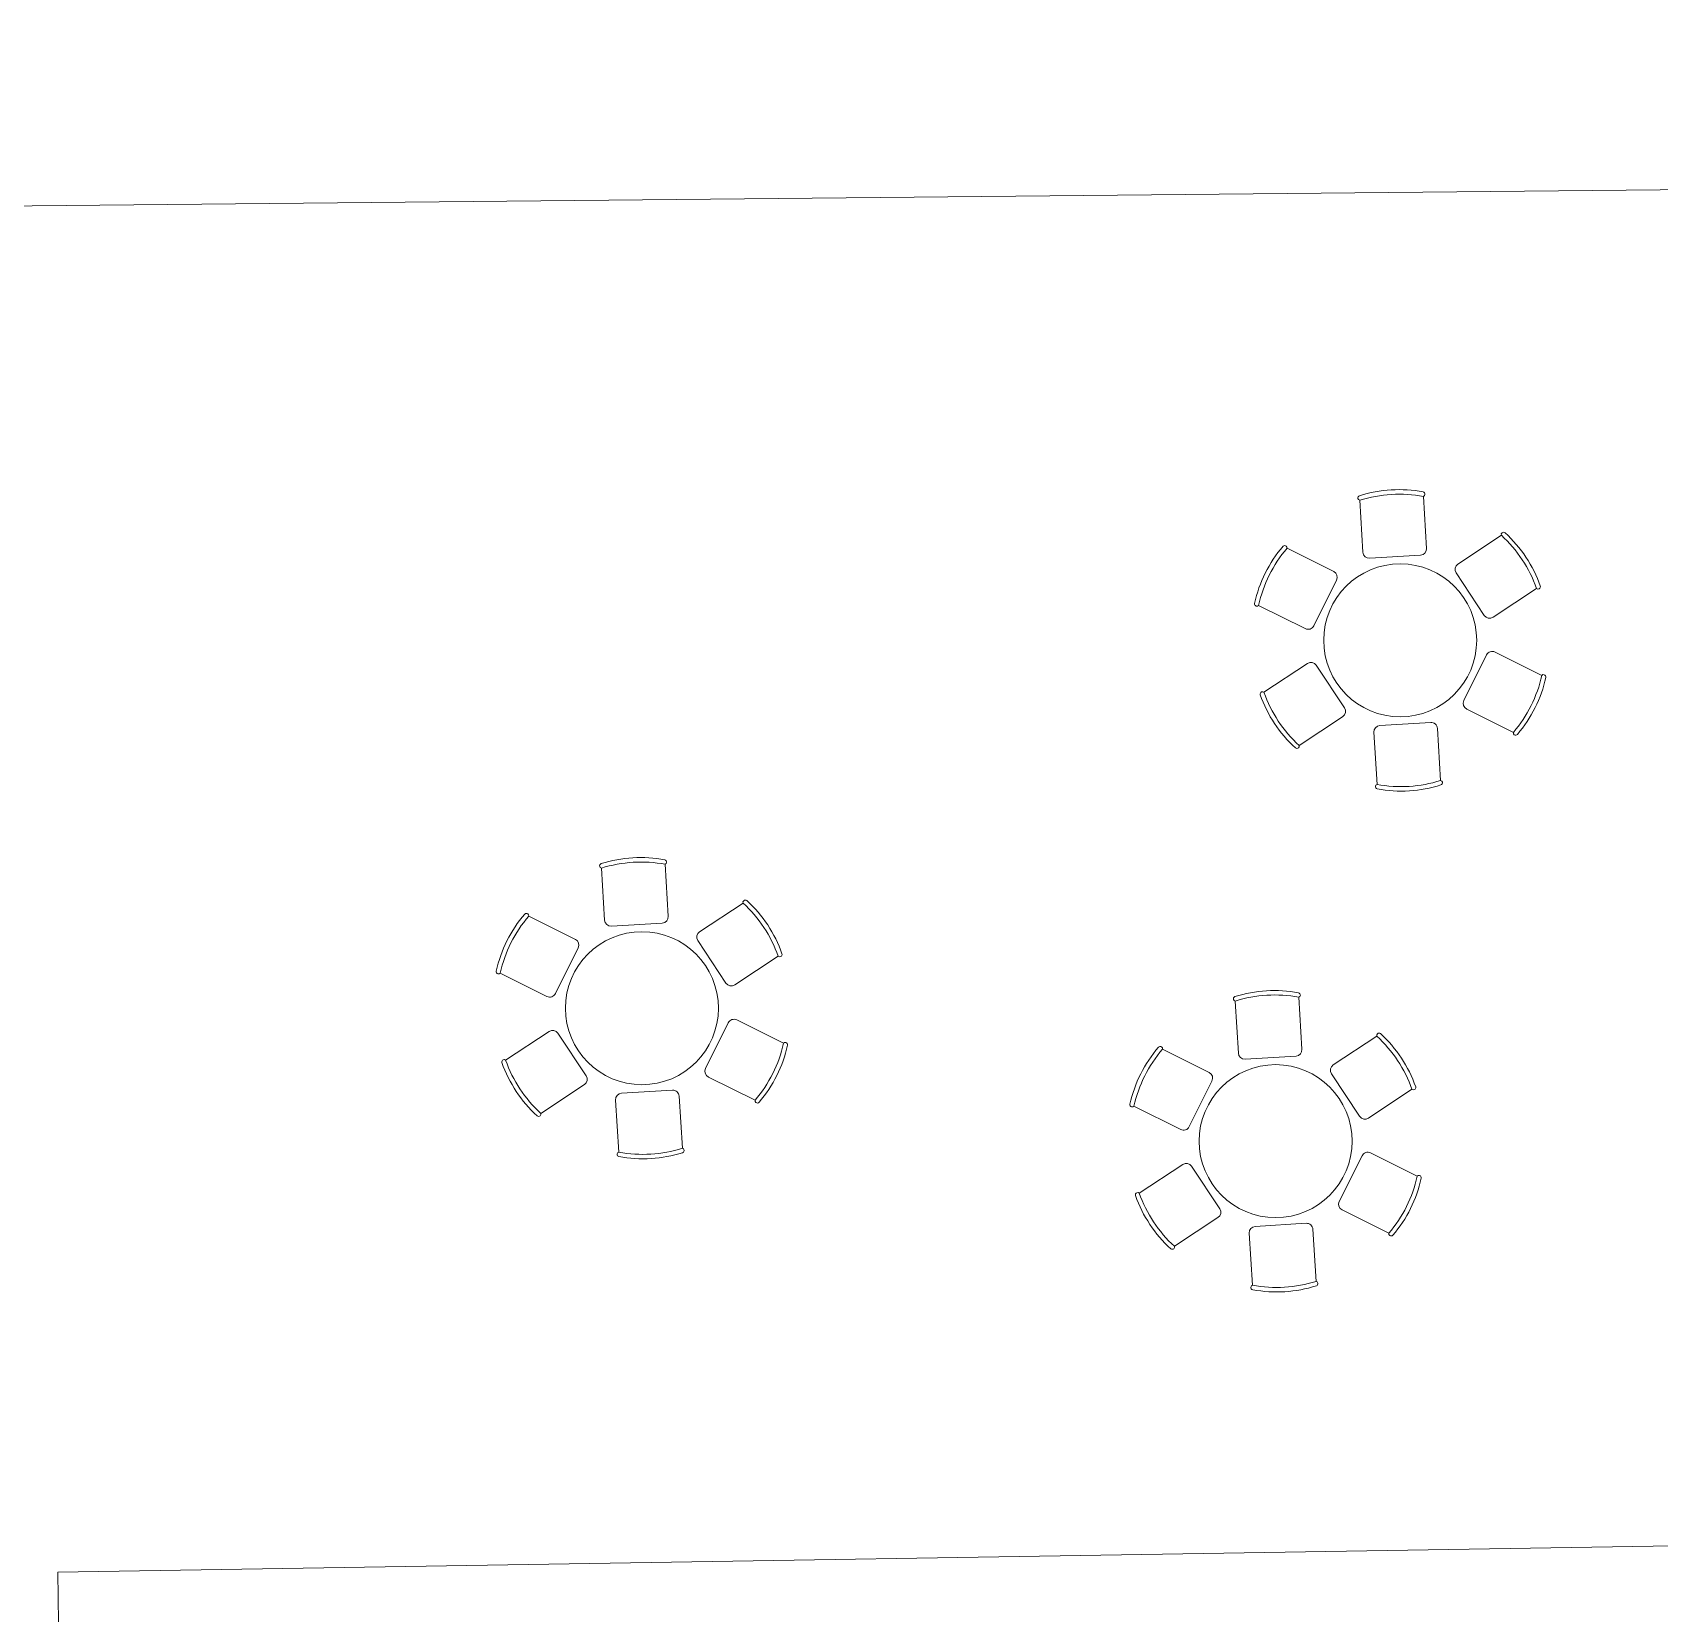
# Model space of a CAD drawing. Header units: metres. Extents: x -71 to 881, y -503 to 661.
# Drawn here: x 175.8 to 189.33, y -205.86 to -192.71 of the extents above; entities that cross this region are included whole.
import ezdxf

# ---------------------------------------------------------------- set-up
doc = ezdxf.new("R2010")
doc.units = ezdxf.units.M
doc.layers.add('04. Pisos', color=8, linetype='Continuous', lineweight=5)
doc.layers.add('07. Mobiliário', color=51, linetype='Continuous', lineweight=5)

# ---------------------------------------------------------------- blocks, each defined once
blk = doc.blocks.new('DCHARRND')
at = {"linetype": 'Continuous'}
for p, q in [((-10, -2.63815), (-10, -18.99995)), ((10, -18.99995), (10, -2.63815)), ((-8, -20.99995), (8, -20.99995))]:
    blk.add_line(p, q, dxfattribs=at)
for centre, radius, start, end in [((0, -41.272), 41.272, 75.97797, 104.022), ((-9.7697, -1.94695), 0.75323, 107.8005, 188.662), ((-9.8649, -2.00005), 0.65223, 185.3119, 258.05), ((0, -42.68032), 41.272, 75.97797, 104.022), ((9.7697, -1.94695), 0.75323, 351.338, 72.19953), ((9.865, -2.00005), 0.65223, 281.95, 354.6881), ((-8, -18.99995), 2, 180, 270), ((8, -18.99995), 2, 270, 0)]:
    blk.add_arc(centre, radius, start, end, dxfattribs=at)
blk = doc.blocks.new('TBL48D')
at = {"linetype": 'Continuous'}
blk.add_circle((0, 0), 24, dxfattribs=at)

msp = doc.modelspace()

# ---------------------------------------------------------------- linework, layer by layer
at = {"layer": '04. Pisos'}
for p, q in [((193.713, -205.227), (176.01, -205.518)), ((176.01, -205.518), (176.165, -214.917))]:
    msp.add_line(p, q, dxfattribs=at)
msp.add_lwpolyline([(271.608, -329.476), (324.775, -328.914), (324.032, -192.711), (114.552, -194.747), (114.709, -218.693), (92.831, -218.902), (93.348, -251.334)], dxfattribs=at)

# ---------------------------------------------------------------- block references
at = {"layer": '07. Mobiliário', "yscale": 0.026513942392225}
for name, p, xscale, zscale, rotation in [('DCHARRND', (187.098, -196.515), -0.026513942392225, 0.026513942392225, 3.486434662576468), ('DCHARRND', (188.22, -197.075), -0.026513942392225, 0.026513942392225, 303.4864346625764), ('DCHARRND', (186.052, -197.207), -0.02651394239222501, 0.02651394239222501, 63.48643466257634), ('TBL48D', (187.174, -197.766), -0.02651394239222501, 0.026513942392225, 183.4864346625764), ('DCHARRND', (186.129, -198.458), -0.026513942392225, 0.026513942392225, 123.4864346625763), ('DCHARRND', (188.296, -198.326), -0.026513942392225, 0.026513942392225, 243.4864346625764), ('DCHARRND', (187.25, -199.018), -0.02651394239222501, 0.026513942392225, 183.4864346625764), ('DCHARRND', (180.792, -199.575), -0.026513942392225, 0.026513942392225, 3.486434662576468), ('DCHARRND', (181.914, -200.134), -0.026513942392225, 0.026513942392225, 303.4864346625764), ('DCHARRND', (179.746, -200.266), -0.02651394239222501, 0.02651394239222501, 63.48643466257634), ('TBL48D', (180.868, -200.826), -0.02651394239222501, 0.026513942392225, 183.4864346625764), ('DCHARRND', (186.062, -200.681), -0.026513942392225, 0.026513942392225, 3.486434662576468), ('DCHARRND', (181.99, -201.386), -0.026513942392225, 0.026513942392225, 243.4864346625764), ('DCHARRND', (179.823, -201.518), -0.026513942392225, 0.026513942392225, 123.4864346625763), ('DCHARRND', (187.184, -201.241), -0.026513942392225, 0.026513942392225, 303.4864346625764), ('DCHARRND', (185.016, -201.373), -0.02651394239222501, 0.02651394239222501, 63.48643466257634), ('TBL48D', (186.138, -201.932), -0.02651394239222501, 0.026513942392225, 183.4864346625764), ('DCHARRND', (180.944, -202.077), -0.02651394239222501, 0.026513942392225, 183.4864346625764), ('DCHARRND', (185.092, -202.624), -0.026513942392225, 0.026513942392225, 123.4864346625763), ('DCHARRND', (187.26, -202.492), -0.026513942392225, 0.026513942392225, 243.4864346625764), ('DCHARRND', (186.214, -203.184), -0.02651394239222501, 0.026513942392225, 183.4864346625764)]:
    msp.add_blockref(name, p, dxfattribs=dict(at, xscale=xscale, zscale=zscale, rotation=rotation))

doc.saveas('drawing.dxf')
